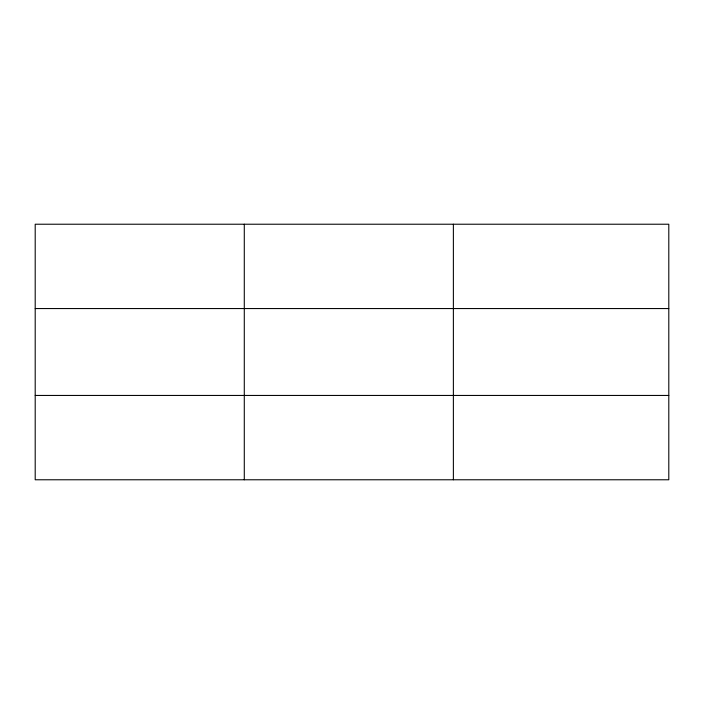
<?xml version="1.0" encoding="UTF-8"?>
<svg xmlns="http://www.w3.org/2000/svg" width="704" height="704" viewBox="0 0 704 704"><rect width="100%" height="100%" fill="white"/><g stroke="black" fill="none" stroke-linecap="round" stroke-linejoin="round"><path stroke-width="1.06" d="M244.288 479.776L244.288 224.224M453.376 479.776L453.376 224.224M668.8 395.446L668.8 479.776L35.2 479.776L35.2 224.224L668.8 224.224L668.8 395.446L35.2 395.446M35.2 308.554L668.8 308.554"/></g></svg>
